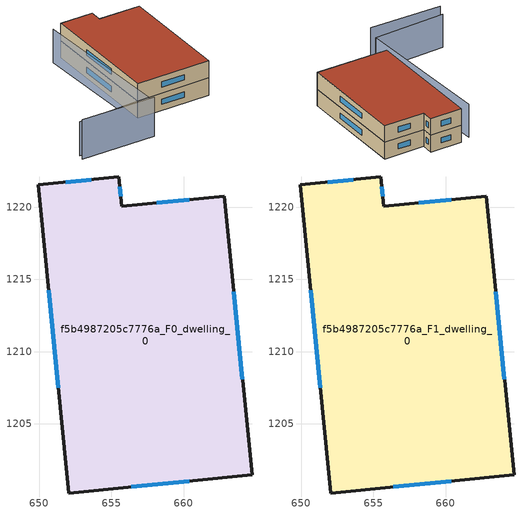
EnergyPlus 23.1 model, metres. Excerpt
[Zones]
f5b4987205c7776a_F0_dwelling_0
 floor ground (EU_floor_Construction): 662.8,1220.76 664.73,1201.46 652.04,1200.2 649.92,1221.53 655.51,1222.09 655.71,1220.05 z0
 wall outside (EU_wall_Construction): 649.92,1221.53 652.04,1200.2 664.73,1201.46 662.8,1220.76 655.71,1220.05 655.51,1222.09 649.92,1221.53 z0:3
 window (EU_Window_Construction): 650.64,1214.23 651.31,1207.5 / 653.6,1221.9 651.83,1221.72 / 655.64,1220.75 655.58,1221.39 / 660.38,1220.52 658.14,1220.3 / 664.07,1208.07 663.46,1214.15 / 656.38,1200.63 660.38,1201.03 z1.03:1.97
f5b4987205c7776a_F1_dwelling_0
 floor to f5b4987205c7776a_F0_dwelling_0 (EU_floor_Construction): 662.8,1220.76 664.73,1201.46 652.04,1200.2 649.92,1221.53 655.51,1222.09 655.71,1220.05 z3
 wall outside (EU_wall_Construction): 649.92,1221.53 652.04,1200.2 664.73,1201.46 662.8,1220.76 655.71,1220.05 655.51,1222.09 649.92,1221.53 z3:6
 window (EU_Window_Construction): 650.64,1214.23 651.31,1207.5 / 653.6,1221.9 651.83,1221.72 / 655.64,1220.75 655.58,1221.39 / 660.38,1220.52 658.14,1220.3 / 664.07,1208.07 663.46,1214.15 / 656.38,1200.63 660.38,1201.03 z4.03:4.97
 roof outside (EU_roof_Construction): 664.73,1201.46 662.8,1220.76 655.71,1220.05 655.51,1222.09 649.92,1221.53 652.04,1200.2 z6
shading: 639.11,1193.14 651.79,1194.25 z0:6.8; 648.21,1220.66 651.74,1195.98 / 651.74,1195.98 639.25,1194.19 z0:5.9
[Building]
EU S2 Campaign: North Axis=0; Terrain=City; Solar Distribution=FullExterior
[Site:Location]
Cape.Town.Intl.AP: Latitude=-33.965; Longitude=18.602; Time Zone=2; Elevation=46
[SizingPeriod:WeatherFileDays]
AnnualSizingPeriod: Begin Month=1; Begin Day of Month=1; End Month=12; End Day of Month=31; Day of Week for Start Day=Monday; Use Weather File Daylight Saving Period=No; Use Weather File Rain and Snow Indicators=No
[MATERIAL]
EU_InternalMass_Material: Roughness=MediumRough; Thickness=0.1; Conductivity=1; Density=1800; Specific Heat=900; Thermal Absorptance=0.9; Solar Absorptance=0.7; Visible Absorptance=0.7
[MATERIAL:NOMASS] Roughness=MediumRough; Thermal Absorptance=0.9; Solar Absorptance=0.7; Visible Absorptance=0.7
Name | Thermal Resistance
EU_wall_NoMass | 0.493876
EU_roof_NoMass | 0.449382
EU_floor_NoMass | 1.25
[WINDOWMATERIAL:SIMPLEGLAZINGSYSTEM]
EU_Window_SimpleGlazing: UFactor=4.4; Solar Heat Gain Coefficient=0.85; Visible Transmittance=0.85
[CONSTRUCTION]
EU_wall_Construction: EU_wall_NoMass
EU_roof_Construction: EU_roof_NoMass
EU_floor_Construction: EU_floor_NoMass
EU_Window_Construction: EU_Window_SimpleGlazing
EU_InternalMass_Construction: EU_InternalMass_Material
[ZONE] Type=1; Multiplier=1; Ceiling Height=autocalculate; Volume=776.172; Floor Area=autocalculate; Part of Total Floor Area=Yes
f5b4987205c7776a_F0_dwelling_0; f5b4987205c7776a_F1_dwelling_0
[INTERNALMASS] Construction=EU_InternalMass_Construction; Surface Area=258.724
Name | Zone or ZoneList
f5b4987205c7776a_F0_dwelling_0_EU_InternalMass | f5b4987205c7776a_F0_dwelling_0
f5b4987205c7776a_F1_dwelling_0_EU_InternalMass | f5b4987205c7776a_F1_dwelling_0
[OTHEREQUIPMENT] Fuel Type=Electricity; Design Level Calculation Method=Watts/Area; Power per Zone Floor Area=1; Fraction Latent=0; Fraction Radiant=0; Fraction Lost=0; Carbon Dioxide Generation Rate=0; EndUse Subcategory=EU_Step8_InternalGains
Name | Zone or ZoneList or Space or SpaceList | Schedule
EU_Step8_InternalGain_f5b4987205c7776a_F0_dwelling_0_f000 | f5b4987205c7776a_F0_dwelling_0 | EU_Step8_GainSchedule_f5b4987205c7776a_F0_dwelling_0_f000
EU_Step8_InternalGain_f5b4987205c7776a_F1_dwelling_0_f000 | f5b4987205c7776a_F1_dwelling_0 | EU_Step8_GainSchedule_f5b4987205c7776a_F1_dwelling_0_f000
[ZONEVENTILATION:DESIGNFLOWRATE] Schedule=EU_AlwaysOn; Design Flow Rate Calculation Method=AirChanges/Hour; Air Changes per Hour=0.64; Ventilation Type=Natural; Fan Pressure Rise=0; Fan Total Efficiency=1; Constant Term Coefficient=1; Temperature Term Coefficient=0; Velocity Term Coefficient=0; Velocity Squared Term Coefficient=0; Minimum Indoor Temperature=-100; Maximum Indoor Temperature=100; Delta Temperature=-100; Minimum Outdoor Temperature=-100; Maximum Outdoor Temperature=100; Maximum Wind Speed=40
Name | Zone or ZoneList or Space or SpaceList
EU_ConstantAir_f5b4987205c7776a_F0_dwelling_0 | f5b4987205c7776a_F0_dwelling_0
EU_ConstantAir_f5b4987205c7776a_F1_dwelling_0 | f5b4987205c7776a_F1_dwelling_0
[HVACTEMPLATE:THERMOSTAT] Constant Heating Setpoint=20; Constant Cooling Setpoint=50
EU_HeatOnly_f5b4987205c7776a_F0_dwelling_0; EU_HeatOnly_f5b4987205c7776a_F1_dwelling_0
[HVACTEMPLATE:ZONE:IDEALLOADSAIRSYSTEM] System Availability Schedule=EU_AlwaysOn; Maximum Heating Supply Air Temperature=50; Minimum Cooling Supply Air Temperature=13; Maximum Heating Supply Air Humidity Ratio=0.0156; Minimum Cooling Supply Air Humidity Ratio=0.0077; Heating Limit=NoLimit; Cooling Limit=NoLimit; Heating Availability Schedule=EU_AlwaysOn; Cooling Availability Schedule=EU_CoolingOff; Dehumidification Control Type=ConstantSensibleHeatRatio; Cooling Sensible Heat Ratio=0.7; Dehumidification Setpoint=60; Humidification Control Type=None; Humidification Setpoint=30; Outdoor Air Method=None; Outdoor Air Flow Rate per Person=0.00944; Outdoor Air Flow Rate per Zone Floor Area=0; Outdoor Air Flow Rate per Zone=0; Demand Controlled Ventilation Type=None; Outdoor Air Economizer Type=NoEconomizer; Heat Recovery Type=None; Sensible Heat Recovery Effectiveness=0.7; Latent Heat Recovery Effectiveness=0.65
Name | Template Thermostat
f5b4987205c7776a_F0_dwelling_0 | EU_HeatOnly_f5b4987205c7776a_F0_dwelling_0
f5b4987205c7776a_F1_dwelling_0 | EU_HeatOnly_f5b4987205c7776a_F1_dwelling_0
[SIZING:ZONE] Zone Cooling Design Supply Air Temperature Input Method=SupplyAirTemperature; Zone Cooling Design Supply Air Temperature=13; Zone Heating Design Supply Air Temperature Input Method=SupplyAirTemperature; Zone Heating Design Supply Air Temperature=50; Zone Cooling Design Supply Air Humidity Ratio=0.008; Zone Heating Design Supply Air Humidity Ratio=0.008; Cooling Design Air Flow Method=DesignDay; Cooling Design Air Flow Rate=0; Cooling Minimum Air Flow per Zone Floor Area=0.000762; Cooling Minimum Air Flow=0; Cooling Minimum Air Flow Fraction=0.2; Heating Design Air Flow Method=DesignDay; Heating Design Air Flow Rate=0; Heating Maximum Air Flow per Zone Floor Area=0.002032; Heating Maximum Air Flow=0.141576; Heating Maximum Air Flow Fraction=0.3; Account for Dedicated Outdoor Air System=No; Dedicated Outdoor Air System Control Strategy=NeutralSupplyAir; Dedicated Outdoor Air Low Setpoint Temperature for Design=autosize; Dedicated Outdoor Air High Setpoint Temperature for Design=autosize; Zone Load Sizing Method=Sensible Load Only No Latent Load; Zone Latent Cooling Design Supply Air Humidity Ratio Input Method=HumidityRatioDifference; Zone Cooling Design Supply Air Humidity Ratio Difference=0.005; Zone Latent Heating Design Supply Air Humidity Ratio Input Method=HumidityRatioDifference; Zone Humidification Design Supply Air Humidity Ratio Difference=0.005
f5b4987205c7776a_F0_dwelling_0; f5b4987205c7776a_F1_dwelling_0
[SCHEDULE:CONSTANT]
Name | Hourly Value
EU_AlwaysOn | 1
EU_CoolingOff | 0
[SCHEDULE:FILE] Column Number=1; Rows to Skip at Top=0; Number of Hours of Data=8760; Column Separator=Comma; Interpolate to Timestep=No; Minutes per Item=60; Adjust Schedule for Daylight Savings=Yes
Name | File
EU_Step8_GainSchedule_f5b4987205c7776a_F0_dwelling_0_f000 | ../../schedules/f5b4987205c7776a/f5b4987205c7776a_F0_dwelling_0_f000_gain.csv
EU_Step8_GainSchedule_f5b4987205c7776a_F1_dwelling_0_f000 | ../../schedules/f5b4987205c7776a/f5b4987205c7776a_F1_dwelling_0_f000_gain.csv
